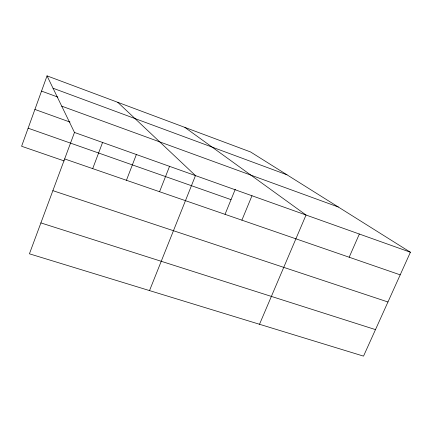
<?xml version="1.0" encoding="UTF-8"?>
<svg xmlns="http://www.w3.org/2000/svg" width="432" height="432" viewBox="0 0 432 432"><rect width="100%" height="100%" fill="white"/><g stroke="black" fill="none" stroke-linecap="round" stroke-linejoin="round"><path stroke-width="0.65" d="M47.039 75.87L74.477 132.451L29.425 253.811L363.528 356.13L410.4 252.239L250.544 151.945L47.039 75.87L21.6 146.259L64.195 160.942M92.691 168.642L102.622 142.349M126.436 180.279L136.372 154.521M159.554 191.738L169.587 166.234M149.526 290.59L195.475 175.597L117.752 102.303M225.045 214.294L235.283 189.254M241.888 220.163L251.975 195.745M259.508 324.275L306.034 215.023L184.869 127.397M349.175 257.224L359.354 234.036M40.894 222.912L375.489 329.616M52.871 190.658L387.958 301.984M64.649 158.933L400.199 274.849M28.129 128.196L231.039 199.638M74.477 132.451L410.4 252.239M34.906 109.442L70.022 122.078M61.727 106.153L338.31 207.009M41.537 91.098L57.861 97.097M53.033 88.225L286.994 174.814"/></g></svg>
